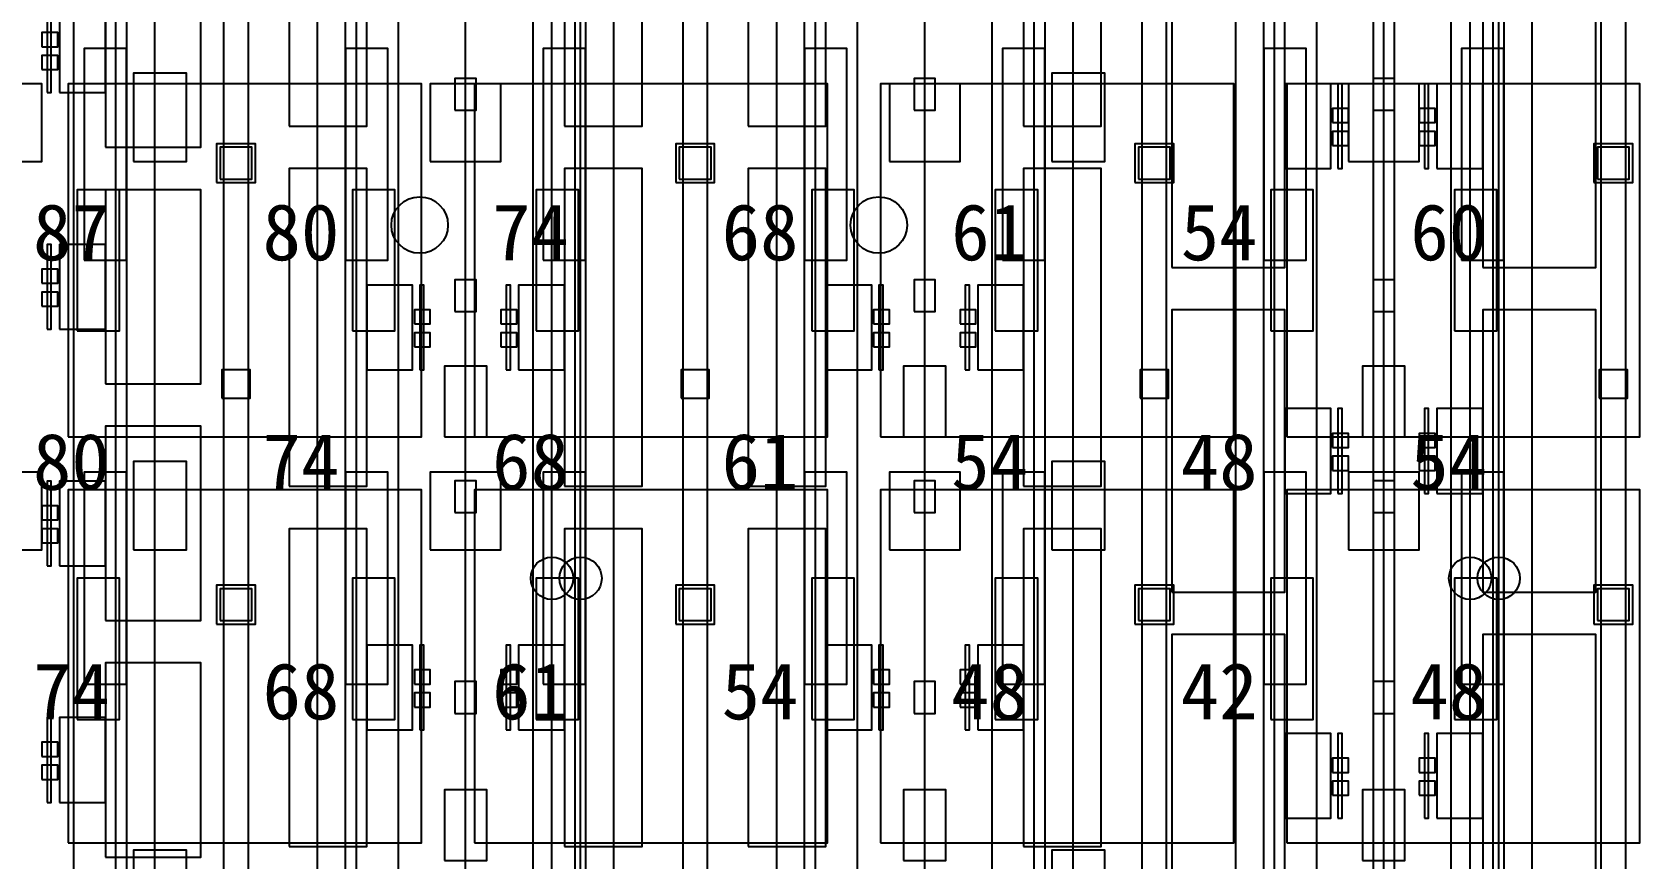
# Model space of a CAD drawing. Header units: metres. Extents: x -1640 to 1560, y -268 to 2338.
# Drawn here: x 212.48 to 258, y 911.05 to 934.46 of the extents above; entities that cross this region are included whole.
import ezdxf

# ---------------------------------------------------------------- set-up
doc = ezdxf.new("R2010")
doc.units = ezdxf.units.M
for name, color, linetype in [('1F_CHL', 4, 'Continuous'), ('1F_PUMP', 2, 'Continuous'), ('1F_SCR', 3, 'Continuous'), ('1F_STRUCT_COLUMN', 8, 'Continuous'), ('2F_CSF_LATERAL_RACK_CONCEPT', 9, 'Continuous'), ('2F_RFG', 5, 'Continuous'), ('2F_STRUCT_COLUMN', 8, 'Continuous'), ('2F_VMB', 6, 'Continuous'), ('3F_CLEANROOM_OVERHEAD_PIPE_DUCT_CONCEPT', 9, 'Continuous'), ('3F_CMP', 5, 'Continuous'), ('3F_EHS_EGRESS_DIST_M', 2, 'Continuous'), ('3F_EHS_SAFETY_SHOWER_EYEWASH_CONCEPT', 3, 'Continuous'), ('3F_FOUP', 5, 'Continuous'), ('3F_IMP', 1, 'Continuous'), ('3F_OHT', 9, 'Continuous'), ('3F_OHTV', 1, 'Continuous'), ('3F_STRUCT_COLUMN', 8, 'Continuous'), ('3F_TBAR', 6, 'Continuous'), ('3F_WET', 6, 'Continuous'), ('4F_FFU', 1, 'Continuous'), ('4F_STRUCT_PLENUM_TRUSS_CONCEPT', 9, 'Continuous'), ('5F_CHL', 4, 'Continuous'), ('5F_PUMP', 2, 'Continuous'), ('5F_SCR', 3, 'Continuous'), ('5F_STRUCT_COLUMN', 8, 'Continuous'), ('6F_CSF_LATERAL_RACK_CONCEPT', 9, 'Continuous'), ('6F_RFG', 5, 'Continuous'), ('6F_STRUCT_COLUMN', 8, 'Continuous'), ('6F_VMB', 6, 'Continuous'), ('7F_CLEANROOM_OVERHEAD_PIPE_DUCT_CONCEPT', 9, 'Continuous'), ('7F_CMP', 5, 'Continuous'), ('7F_EHS_EGRESS_DIST_M', 2, 'Continuous'), ('7F_EHS_SAFETY_SHOWER_EYEWASH_CONCEPT', 3, 'Continuous'), ('7F_FOUP', 5, 'Continuous'), ('7F_IMP', 1, 'Continuous'), ('7F_OHT', 9, 'Continuous'), ('7F_OHTV', 1, 'Continuous'), ('7F_STRUCT_COLUMN', 8, 'Continuous'), ('7F_TBAR', 6, 'Continuous'), ('7F_WET', 6, 'Continuous'), ('8F_FFU', 1, 'Continuous'), ('8F_STRUCT_PLENUM_TRUSS_CONCEPT', 9, 'Continuous'), ('EHS_TREATED_EXHAUST', 30, 'Continuous'), ('UTIL_PCW.R_CONCEPT', 1, 'Continuous'), ('UTIL_PCW.R_RISER', 1, 'Continuous'), ('UTIL_PCW.S_CONCEPT', 6, 'Continuous'), ('UTIL_PCW.S_RISER', 6, 'Continuous')]:
    doc.layers.add(name, color=color, linetype=linetype)

msp = doc.modelspace()

# ---------------------------------------------------------------- linework, layer by layer
at = {"layer": '1F_CHL'}
for points in [[(215.35, 930.8), (216.85, 930.8), (216.85, 933.3), (215.35, 933.3)], [(241.35, 930.8), (242.85, 930.8), (242.85, 933.3), (241.35, 933.3)], [(215.35, 919.8), (216.85, 919.8), (216.85, 922.3), (215.35, 922.3)], [(241.35, 919.8), (242.85, 919.8), (242.85, 922.3), (241.35, 922.3)], [(215.35, 908.8), (216.85, 908.8), (216.85, 911.3), (215.35, 911.3)], [(241.35, 908.8), (242.85, 908.8), (242.85, 911.3), (241.35, 911.3)]]:
    msp.add_lwpolyline(points, close=True, dxfattribs=at)
at = {"layer": '1F_PUMP'}
for points in [[(213.75, 926), (214.95, 926), (214.95, 930), (213.75, 930)], [(221.55, 926), (222.75, 926), (222.75, 930), (221.55, 930)], [(226.75, 926), (227.95, 926), (227.95, 930), (226.75, 930)], [(234.55, 926), (235.75, 926), (235.75, 930), (234.55, 930)], [(239.75, 926), (240.95, 926), (240.95, 930), (239.75, 930)], [(247.55, 926), (248.75, 926), (248.75, 930), (247.55, 930)], [(252.75, 926), (253.95, 926), (253.95, 930), (252.75, 930)], [(213.75, 915), (214.95, 915), (214.95, 919), (213.75, 919)], [(221.55, 915), (222.75, 915), (222.75, 919), (221.55, 919)], [(226.75, 915), (227.95, 915), (227.95, 919), (226.75, 919)], [(234.55, 915), (235.75, 915), (235.75, 919), (234.55, 919)], [(239.75, 915), (240.95, 915), (240.95, 919), (239.75, 919)], [(247.55, 915), (248.75, 915), (248.75, 919), (247.55, 919)], [(252.75, 915), (253.95, 915), (253.95, 919), (252.75, 919)]]:
    msp.add_lwpolyline(points, close=True, dxfattribs=at)
at = {"layer": '1F_SCR'}
for points in [[(210.75, 930.8), (212.75, 930.8), (212.75, 933), (210.75, 933)], [(223.75, 930.8), (225.75, 930.8), (225.75, 933), (223.75, 933)], [(236.75, 930.8), (238.75, 930.8), (238.75, 933), (236.75, 933)], [(249.75, 930.8), (251.75, 930.8), (251.75, 933), (249.75, 933)], [(210.75, 919.8), (212.75, 919.8), (212.75, 922), (210.75, 922)], [(223.75, 919.8), (225.75, 919.8), (225.75, 922), (223.75, 922)], [(236.75, 919.8), (238.75, 919.8), (238.75, 922), (236.75, 922)], [(249.75, 919.8), (251.75, 919.8), (251.75, 922), (249.75, 922)]]:
    msp.add_lwpolyline(points, close=True, dxfattribs=at)
at = {"layer": '1F_STRUCT_COLUMN'}
for points in [[(217.7, 930.2), (218.8, 930.2), (218.8, 931.3), (217.7, 931.3)], [(230.7, 930.2), (231.8, 930.2), (231.8, 931.3), (230.7, 931.3)], [(243.7, 930.2), (244.8, 930.2), (244.8, 931.3), (243.7, 931.3)], [(256.7, 930.2), (257.8, 930.2), (257.8, 931.3), (256.7, 931.3)], [(217.7, 917.7), (218.8, 917.7), (218.8, 918.8), (217.7, 918.8)], [(230.7, 917.7), (231.8, 917.7), (231.8, 918.8), (230.7, 918.8)], [(243.7, 917.7), (244.8, 917.7), (244.8, 918.8), (243.7, 918.8)], [(256.7, 917.7), (257.8, 917.7), (257.8, 918.8), (256.7, 918.8)]]:
    msp.add_lwpolyline(points, close=True, dxfattribs=at)
at = {"layer": '2F_CSF_LATERAL_RACK_CONCEPT'}
for points in [[(215.15, 891), (215.95, 891), (215.95, 1041), (215.15, 1041)], [(220.55, 891), (221.35, 891), (221.35, 1041), (220.55, 1041)], [(228.15, 891), (228.95, 891), (228.95, 1041), (228.15, 1041)], [(233.55, 891), (234.35, 891), (234.35, 1041), (233.55, 1041)], [(241.15, 891), (241.95, 891), (241.95, 1041), (241.15, 1041)], [(246.55, 891), (247.35, 891), (247.35, 1041), (246.55, 1041)], [(254.15, 891), (254.95, 891), (254.95, 1041), (254.15, 1041)]]:
    msp.add_lwpolyline(points, close=True, dxfattribs=at)
at = {"layer": '2F_RFG'}
for points in [[(213.95, 928), (215.15, 928), (215.15, 934), (213.95, 934)], [(221.35, 928), (222.55, 928), (222.55, 934), (221.35, 934)], [(226.95, 928), (228.15, 928), (228.15, 934), (226.95, 934)], [(234.35, 928), (235.55, 928), (235.55, 934), (234.35, 934)], [(239.95, 928), (241.15, 928), (241.15, 934), (239.95, 934)], [(247.35, 928), (248.55, 928), (248.55, 934), (247.35, 934)], [(252.95, 928), (254.15, 928), (254.15, 934), (252.95, 934)], [(213.95, 916), (215.15, 916), (215.15, 922), (213.95, 922)], [(221.35, 916), (222.55, 916), (222.55, 922), (221.35, 922)], [(226.95, 916), (228.15, 916), (228.15, 922), (226.95, 922)], [(234.35, 916), (235.55, 916), (235.55, 922), (234.35, 922)], [(239.95, 916), (241.15, 916), (241.15, 922), (239.95, 922)], [(247.35, 916), (248.55, 916), (248.55, 922), (247.35, 922)], [(252.95, 916), (254.15, 916), (254.15, 922), (252.95, 922)]]:
    msp.add_lwpolyline(points, close=True, dxfattribs=at)
at = {"layer": '2F_STRUCT_COLUMN'}
for points in [[(217.8, 930.3), (218.7, 930.3), (218.7, 931.2), (217.8, 931.2)], [(230.8, 930.3), (231.7, 930.3), (231.7, 931.2), (230.8, 931.2)], [(243.8, 930.3), (244.7, 930.3), (244.7, 931.2), (243.8, 931.2)], [(256.8, 930.3), (257.7, 930.3), (257.7, 931.2), (256.8, 931.2)], [(217.8, 917.8), (218.7, 917.8), (218.7, 918.7), (217.8, 918.7)], [(230.8, 917.8), (231.7, 917.8), (231.7, 918.7), (230.8, 918.7)], [(243.8, 917.8), (244.7, 917.8), (244.7, 918.7), (243.8, 918.7)], [(256.8, 917.8), (257.7, 917.8), (257.7, 918.7), (256.8, 918.7)]]:
    msp.add_lwpolyline(points, close=True, dxfattribs=at)
at = {"layer": '2F_VMB'}
for points in [[(224.15, 923), (225.35, 923), (225.35, 925), (224.15, 925)], [(237.15, 923), (238.35, 923), (238.35, 925), (237.15, 925)], [(250.15, 923), (251.35, 923), (251.35, 925), (250.15, 925)], [(224.15, 911), (225.35, 911), (225.35, 913), (224.15, 913)], [(237.15, 911), (238.35, 911), (238.35, 913), (237.15, 913)], [(250.15, 911), (251.35, 911), (251.35, 913), (250.15, 913)]]:
    msp.add_lwpolyline(points, close=True, dxfattribs=at)
at = {"layer": '3F_CLEANROOM_OVERHEAD_PIPE_DUCT_CONCEPT'}
for points in [[(213.65, 890), (214.85, 890), (214.85, 1042), (213.65, 1042)], [(221.65, 890), (222.85, 890), (222.85, 1042), (221.65, 1042)], [(226.65, 890), (227.85, 890), (227.85, 1042), (226.65, 1042)], [(234.65, 890), (235.85, 890), (235.85, 1042), (234.65, 1042)], [(239.65, 890), (240.85, 890), (240.85, 1042), (239.65, 1042)], [(247.65, 890), (248.85, 890), (248.85, 1042), (247.65, 1042)], [(252.65, 890), (253.85, 890), (253.85, 1042), (252.65, 1042)]]:
    msp.add_lwpolyline(points, close=True, dxfattribs=at)
at = {"layer": '3F_CMP'}
for points in [[(214.55, 931.2), (217.25, 931.2), (217.25, 936.7), (214.55, 936.7)], [(213.25, 932.75), (214.55, 932.75), (214.55, 935.15), (213.25, 935.15)], [(214.55, 924.5), (217.25, 924.5), (217.25, 930), (214.55, 930)], [(213.25, 926.05), (214.55, 926.05), (214.55, 928.45), (213.25, 928.45)], [(214.55, 917.8), (217.25, 917.8), (217.25, 923.3), (214.55, 923.3)], [(213.25, 919.35), (214.55, 919.35), (214.55, 921.75), (213.25, 921.75)], [(214.55, 911.1), (217.25, 911.1), (217.25, 916.6), (214.55, 916.6)], [(213.25, 912.65), (214.55, 912.65), (214.55, 915.05), (213.25, 915.05)]]:
    msp.add_lwpolyline(points, close=True, dxfattribs=at)
at = {"layer": '3F_EHS_SAFETY_SHOWER_EYEWASH_CONCEPT'}
for centre in [(223.45, 929), (236.45, 929)]:
    msp.add_circle(centre, 0.8, dxfattribs=at)
at = {"layer": '3F_FOUP'}
for points in [[(212.75, 934.05), (213.2, 934.05), (213.2, 934.45), (212.75, 934.45)], [(212.75, 933.4), (213.2, 933.4), (213.2, 933.8), (212.75, 933.8)], [(249.3, 931.9), (249.75, 931.9), (249.75, 932.3), (249.3, 932.3)], [(251.75, 931.9), (252.2, 931.9), (252.2, 932.3), (251.75, 932.3)], [(249.3, 931.25), (249.75, 931.25), (249.75, 931.65), (249.3, 931.65)], [(251.75, 931.25), (252.2, 931.25), (252.2, 931.65), (251.75, 931.65)], [(212.75, 927.35), (213.2, 927.35), (213.2, 927.75), (212.75, 927.75)], [(212.75, 926.7), (213.2, 926.7), (213.2, 927.1), (212.75, 927.1)], [(223.3, 926.2), (223.75, 926.2), (223.75, 926.6), (223.3, 926.6)], [(225.75, 926.2), (226.2, 926.2), (226.2, 926.6), (225.75, 926.6)], [(236.3, 926.2), (236.75, 926.2), (236.75, 926.6), (236.3, 926.6)], [(238.75, 926.2), (239.2, 926.2), (239.2, 926.6), (238.75, 926.6)], [(223.3, 925.55), (223.75, 925.55), (223.75, 925.95), (223.3, 925.95)], [(225.75, 925.55), (226.2, 925.55), (226.2, 925.95), (225.75, 925.95)], [(236.3, 925.55), (236.75, 925.55), (236.75, 925.95), (236.3, 925.95)], [(238.75, 925.55), (239.2, 925.55), (239.2, 925.95), (238.75, 925.95)], [(249.3, 922.7), (249.75, 922.7), (249.75, 923.1), (249.3, 923.1)], [(251.75, 922.7), (252.2, 922.7), (252.2, 923.1), (251.75, 923.1)], [(249.3, 922.05), (249.75, 922.05), (249.75, 922.45), (249.3, 922.45)], [(251.75, 922.05), (252.2, 922.05), (252.2, 922.45), (251.75, 922.45)], [(212.75, 920.65), (213.2, 920.65), (213.2, 921.05), (212.75, 921.05)], [(212.75, 920), (213.2, 920), (213.2, 920.4), (212.75, 920.4)], [(223.3, 916), (223.75, 916), (223.75, 916.4), (223.3, 916.4)], [(225.75, 916), (226.2, 916), (226.2, 916.4), (225.75, 916.4)], [(236.3, 916), (236.75, 916), (236.75, 916.4), (236.3, 916.4)], [(238.75, 916), (239.2, 916), (239.2, 916.4), (238.75, 916.4)], [(223.3, 915.35), (223.75, 915.35), (223.75, 915.75), (223.3, 915.75)], [(225.75, 915.35), (226.2, 915.35), (226.2, 915.75), (225.75, 915.75)], [(236.3, 915.35), (236.75, 915.35), (236.75, 915.75), (236.3, 915.75)], [(238.75, 915.35), (239.2, 915.35), (239.2, 915.75), (238.75, 915.75)], [(212.75, 913.95), (213.2, 913.95), (213.2, 914.35), (212.75, 914.35)], [(212.75, 913.3), (213.2, 913.3), (213.2, 913.7), (212.75, 913.7)], [(249.3, 913.5), (249.75, 913.5), (249.75, 913.9), (249.3, 913.9)], [(251.75, 913.5), (252.2, 913.5), (252.2, 913.9), (251.75, 913.9)], [(249.3, 912.85), (249.75, 912.85), (249.75, 913.25), (249.3, 913.25)], [(251.75, 912.85), (252.2, 912.85), (252.2, 913.25), (251.75, 913.25)]]:
    msp.add_lwpolyline(points, close=True, dxfattribs=at)
at = {"layer": '3F_IMP'}
for points in [[(244.75, 927.8), (247.95, 927.8), (247.95, 935.8), (244.75, 935.8)], [(253.55, 927.8), (256.75, 927.8), (256.75, 935.8), (253.55, 935.8)], [(247.95, 930.6), (249.25, 930.6), (249.25, 933), (247.95, 933)], [(252.25, 930.6), (253.55, 930.6), (253.55, 933), (252.25, 933)], [(244.75, 918.6), (247.95, 918.6), (247.95, 926.6), (244.75, 926.6)], [(253.55, 918.6), (256.75, 918.6), (256.75, 926.6), (253.55, 926.6)], [(247.95, 921.4), (249.25, 921.4), (249.25, 923.8), (247.95, 923.8)], [(252.25, 921.4), (253.55, 921.4), (253.55, 923.8), (252.25, 923.8)], [(244.75, 909.4), (247.95, 909.4), (247.95, 917.4), (244.75, 917.4)], [(253.55, 909.4), (256.75, 909.4), (256.75, 917.4), (253.55, 917.4)], [(247.95, 912.2), (249.25, 912.2), (249.25, 914.6), (247.95, 914.6)], [(252.25, 912.2), (253.55, 912.2), (253.55, 914.6), (252.25, 914.6)]]:
    msp.add_lwpolyline(points, close=True, dxfattribs=at)
at = {"layer": '3F_OHT'}
for p, q in [((224.75, 890), (224.75, 962)), ((237.75, 890), (237.75, 962)), ((250.75, 890), (250.75, 962))]:
    msp.add_line(p, q, dxfattribs=at)
at = {"layer": '3F_OHTV'}
for points in [[(224.45, 932.25), (225.05, 932.25), (225.05, 933.15), (224.45, 933.15)], [(237.45, 932.25), (238.05, 932.25), (238.05, 933.15), (237.45, 933.15)], [(250.45, 932.25), (251.05, 932.25), (251.05, 933.15), (250.45, 933.15)], [(224.45, 926.55), (225.05, 926.55), (225.05, 927.45), (224.45, 927.45)], [(237.45, 926.55), (238.05, 926.55), (238.05, 927.45), (237.45, 927.45)], [(250.45, 926.55), (251.05, 926.55), (251.05, 927.45), (250.45, 927.45)], [(224.45, 920.86), (225.05, 920.86), (225.05, 921.76), (224.45, 921.76)], [(237.45, 920.86), (238.05, 920.86), (238.05, 921.76), (237.45, 921.76)], [(250.45, 920.86), (251.05, 920.86), (251.05, 921.76), (250.45, 921.76)], [(224.45, 915.17), (225.05, 915.17), (225.05, 916.07), (224.45, 916.07)], [(237.45, 915.17), (238.05, 915.17), (238.05, 916.07), (237.45, 916.07)], [(250.45, 915.17), (251.05, 915.17), (251.05, 916.07), (250.45, 916.07)]]:
    msp.add_lwpolyline(points, close=True, dxfattribs=at)
at = {"layer": '3F_STRUCT_COLUMN'}
for points in [[(217.85, 924.1), (218.65, 924.1), (218.65, 924.9), (217.85, 924.9)], [(230.85, 924.1), (231.65, 924.1), (231.65, 924.9), (230.85, 924.9)], [(243.85, 924.1), (244.65, 924.1), (244.65, 924.9), (243.85, 924.9)], [(256.85, 924.1), (257.65, 924.1), (257.65, 924.9), (256.85, 924.9)]]:
    msp.add_lwpolyline(points, close=True, dxfattribs=at)
at = {"layer": '3F_TBAR'}
for points in [[(212.9, 932.75), (213.02, 932.75), (213.02, 935.15), (212.9, 935.15)], [(249.45, 930.6), (249.57, 930.6), (249.57, 933), (249.45, 933)], [(251.9, 930.6), (252.02, 930.6), (252.02, 933), (251.9, 933)], [(212.9, 926.05), (213.02, 926.05), (213.02, 928.45), (212.9, 928.45)], [(223.45, 924.9), (223.57, 924.9), (223.57, 927.3), (223.45, 927.3)], [(225.9, 924.9), (226.02, 924.9), (226.02, 927.3), (225.9, 927.3)], [(236.45, 924.9), (236.57, 924.9), (236.57, 927.3), (236.45, 927.3)], [(238.9, 924.9), (239.02, 924.9), (239.02, 927.3), (238.9, 927.3)], [(249.45, 921.4), (249.57, 921.4), (249.57, 923.8), (249.45, 923.8)], [(251.9, 921.4), (252.02, 921.4), (252.02, 923.8), (251.9, 923.8)], [(212.9, 919.35), (213.02, 919.35), (213.02, 921.75), (212.9, 921.75)], [(223.45, 914.7), (223.57, 914.7), (223.57, 917.1), (223.45, 917.1)], [(225.9, 914.7), (226.02, 914.7), (226.02, 917.1), (225.9, 917.1)], [(236.45, 914.7), (236.57, 914.7), (236.57, 917.1), (236.45, 917.1)], [(238.9, 914.7), (239.02, 914.7), (239.02, 917.1), (238.9, 917.1)], [(212.9, 912.65), (213.02, 912.65), (213.02, 915.05), (212.9, 915.05)], [(249.45, 912.2), (249.57, 912.2), (249.57, 914.6), (249.45, 914.6)], [(251.9, 912.2), (252.02, 912.2), (252.02, 914.6), (251.9, 914.6)]]:
    msp.add_lwpolyline(points, close=True, dxfattribs=at)
at = {"layer": '3F_WET'}
for points in [[(219.75, 931.8), (221.95, 931.8), (221.95, 940.8), (219.75, 940.8)], [(227.55, 931.8), (229.75, 931.8), (229.75, 940.8), (227.55, 940.8)], [(232.75, 931.8), (234.95, 931.8), (234.95, 940.8), (232.75, 940.8)], [(240.55, 931.8), (242.75, 931.8), (242.75, 940.8), (240.55, 940.8)], [(219.75, 921.6), (221.95, 921.6), (221.95, 930.6), (219.75, 930.6)], [(227.55, 921.6), (229.75, 921.6), (229.75, 930.6), (227.55, 930.6)], [(232.75, 921.6), (234.95, 921.6), (234.95, 930.6), (232.75, 930.6)], [(240.55, 921.6), (242.75, 921.6), (242.75, 930.6), (240.55, 930.6)], [(221.95, 924.9), (223.25, 924.9), (223.25, 927.3), (221.95, 927.3)], [(226.25, 924.9), (227.55, 924.9), (227.55, 927.3), (226.25, 927.3)], [(234.95, 924.9), (236.25, 924.9), (236.25, 927.3), (234.95, 927.3)], [(239.25, 924.9), (240.55, 924.9), (240.55, 927.3), (239.25, 927.3)], [(219.75, 911.4), (221.95, 911.4), (221.95, 920.4), (219.75, 920.4)], [(227.55, 911.4), (229.75, 911.4), (229.75, 920.4), (227.55, 920.4)], [(232.75, 911.4), (234.95, 911.4), (234.95, 920.4), (232.75, 920.4)], [(240.55, 911.4), (242.75, 911.4), (242.75, 920.4), (240.55, 920.4)], [(221.95, 914.7), (223.25, 914.7), (223.25, 917.1), (221.95, 917.1)], [(226.25, 914.7), (227.55, 914.7), (227.55, 917.1), (226.25, 917.1)], [(234.95, 914.7), (236.25, 914.7), (236.25, 917.1), (234.95, 917.1)], [(239.25, 914.7), (240.55, 914.7), (240.55, 917.1), (239.25, 917.1)]]:
    msp.add_lwpolyline(points, close=True, dxfattribs=at)
at = {"layer": '4F_FFU'}
for points in [[(213.5, 923), (223.5, 923), (223.5, 933), (213.5, 933)], [(225, 923), (235, 923), (235, 933), (225, 933)], [(236.5, 923), (246.5, 923), (246.5, 933), (236.5, 933)], [(248, 923), (258, 923), (258, 933), (248, 933)], [(213.5, 911.5), (223.5, 911.5), (223.5, 921.5), (213.5, 921.5)], [(225, 911.5), (235, 911.5), (235, 921.5), (225, 921.5)], [(236.5, 911.5), (246.5, 911.5), (246.5, 921.5), (236.5, 921.5)], [(248, 911.5), (258, 911.5), (258, 921.5), (248, 921.5)]]:
    msp.add_lwpolyline(points, close=True, dxfattribs=at)
at = {"layer": '4F_STRUCT_PLENUM_TRUSS_CONCEPT'}
for points in [[(217.9, 887), (218.6, 887), (218.6, 1045), (217.9, 1045)], [(230.9, 887), (231.6, 887), (231.6, 1045), (230.9, 1045)], [(243.9, 887), (244.6, 887), (244.6, 1045), (243.9, 1045)], [(256.9, 887), (257.6, 887), (257.6, 1045), (256.9, 1045)]]:
    msp.add_lwpolyline(points, close=True, dxfattribs=at)
at = {"layer": '5F_CHL'}
for points in [[(215.35, 930.8), (216.85, 930.8), (216.85, 933.3), (215.35, 933.3)], [(241.35, 930.8), (242.85, 930.8), (242.85, 933.3), (241.35, 933.3)], [(215.35, 919.8), (216.85, 919.8), (216.85, 922.3), (215.35, 922.3)], [(241.35, 919.8), (242.85, 919.8), (242.85, 922.3), (241.35, 922.3)], [(215.35, 908.8), (216.85, 908.8), (216.85, 911.3), (215.35, 911.3)], [(241.35, 908.8), (242.85, 908.8), (242.85, 911.3), (241.35, 911.3)]]:
    msp.add_lwpolyline(points, close=True, dxfattribs=at)
at = {"layer": '5F_PUMP'}
for points in [[(213.75, 926), (214.95, 926), (214.95, 930), (213.75, 930)], [(221.55, 926), (222.75, 926), (222.75, 930), (221.55, 930)], [(226.75, 926), (227.95, 926), (227.95, 930), (226.75, 930)], [(234.55, 926), (235.75, 926), (235.75, 930), (234.55, 930)], [(239.75, 926), (240.95, 926), (240.95, 930), (239.75, 930)], [(247.55, 926), (248.75, 926), (248.75, 930), (247.55, 930)], [(252.75, 926), (253.95, 926), (253.95, 930), (252.75, 930)], [(213.75, 915), (214.95, 915), (214.95, 919), (213.75, 919)], [(221.55, 915), (222.75, 915), (222.75, 919), (221.55, 919)], [(226.75, 915), (227.95, 915), (227.95, 919), (226.75, 919)], [(234.55, 915), (235.75, 915), (235.75, 919), (234.55, 919)], [(239.75, 915), (240.95, 915), (240.95, 919), (239.75, 919)], [(247.55, 915), (248.75, 915), (248.75, 919), (247.55, 919)], [(252.75, 915), (253.95, 915), (253.95, 919), (252.75, 919)]]:
    msp.add_lwpolyline(points, close=True, dxfattribs=at)
at = {"layer": '5F_SCR'}
for points in [[(210.75, 930.8), (212.75, 930.8), (212.75, 933), (210.75, 933)], [(223.75, 930.8), (225.75, 930.8), (225.75, 933), (223.75, 933)], [(236.75, 930.8), (238.75, 930.8), (238.75, 933), (236.75, 933)], [(249.75, 930.8), (251.75, 930.8), (251.75, 933), (249.75, 933)], [(210.75, 919.8), (212.75, 919.8), (212.75, 922), (210.75, 922)], [(223.75, 919.8), (225.75, 919.8), (225.75, 922), (223.75, 922)], [(236.75, 919.8), (238.75, 919.8), (238.75, 922), (236.75, 922)], [(249.75, 919.8), (251.75, 919.8), (251.75, 922), (249.75, 922)]]:
    msp.add_lwpolyline(points, close=True, dxfattribs=at)
at = {"layer": '5F_STRUCT_COLUMN'}
for points in [[(217.7, 930.2), (218.8, 930.2), (218.8, 931.3), (217.7, 931.3)], [(230.7, 930.2), (231.8, 930.2), (231.8, 931.3), (230.7, 931.3)], [(243.7, 930.2), (244.8, 930.2), (244.8, 931.3), (243.7, 931.3)], [(256.7, 930.2), (257.8, 930.2), (257.8, 931.3), (256.7, 931.3)], [(217.7, 917.7), (218.8, 917.7), (218.8, 918.8), (217.7, 918.8)], [(230.7, 917.7), (231.8, 917.7), (231.8, 918.8), (230.7, 918.8)], [(243.7, 917.7), (244.8, 917.7), (244.8, 918.8), (243.7, 918.8)], [(256.7, 917.7), (257.8, 917.7), (257.8, 918.8), (256.7, 918.8)]]:
    msp.add_lwpolyline(points, close=True, dxfattribs=at)
at = {"layer": '6F_CSF_LATERAL_RACK_CONCEPT'}
for points in [[(215.15, 891), (215.95, 891), (215.95, 1041), (215.15, 1041)], [(220.55, 891), (221.35, 891), (221.35, 1041), (220.55, 1041)], [(228.15, 891), (228.95, 891), (228.95, 1041), (228.15, 1041)], [(233.55, 891), (234.35, 891), (234.35, 1041), (233.55, 1041)], [(241.15, 891), (241.95, 891), (241.95, 1041), (241.15, 1041)], [(246.55, 891), (247.35, 891), (247.35, 1041), (246.55, 1041)], [(254.15, 891), (254.95, 891), (254.95, 1041), (254.15, 1041)]]:
    msp.add_lwpolyline(points, close=True, dxfattribs=at)
at = {"layer": '6F_RFG'}
for points in [[(213.95, 928), (215.15, 928), (215.15, 934), (213.95, 934)], [(221.35, 928), (222.55, 928), (222.55, 934), (221.35, 934)], [(226.95, 928), (228.15, 928), (228.15, 934), (226.95, 934)], [(234.35, 928), (235.55, 928), (235.55, 934), (234.35, 934)], [(239.95, 928), (241.15, 928), (241.15, 934), (239.95, 934)], [(247.35, 928), (248.55, 928), (248.55, 934), (247.35, 934)], [(252.95, 928), (254.15, 928), (254.15, 934), (252.95, 934)], [(213.95, 916), (215.15, 916), (215.15, 922), (213.95, 922)], [(221.35, 916), (222.55, 916), (222.55, 922), (221.35, 922)], [(226.95, 916), (228.15, 916), (228.15, 922), (226.95, 922)], [(234.35, 916), (235.55, 916), (235.55, 922), (234.35, 922)], [(239.95, 916), (241.15, 916), (241.15, 922), (239.95, 922)], [(247.35, 916), (248.55, 916), (248.55, 922), (247.35, 922)], [(252.95, 916), (254.15, 916), (254.15, 922), (252.95, 922)]]:
    msp.add_lwpolyline(points, close=True, dxfattribs=at)
at = {"layer": '6F_STRUCT_COLUMN'}
for points in [[(217.8, 930.3), (218.7, 930.3), (218.7, 931.2), (217.8, 931.2)], [(230.8, 930.3), (231.7, 930.3), (231.7, 931.2), (230.8, 931.2)], [(243.8, 930.3), (244.7, 930.3), (244.7, 931.2), (243.8, 931.2)], [(256.8, 930.3), (257.7, 930.3), (257.7, 931.2), (256.8, 931.2)], [(217.8, 917.8), (218.7, 917.8), (218.7, 918.7), (217.8, 918.7)], [(230.8, 917.8), (231.7, 917.8), (231.7, 918.7), (230.8, 918.7)], [(243.8, 917.8), (244.7, 917.8), (244.7, 918.7), (243.8, 918.7)], [(256.8, 917.8), (257.7, 917.8), (257.7, 918.7), (256.8, 918.7)]]:
    msp.add_lwpolyline(points, close=True, dxfattribs=at)
at = {"layer": '6F_VMB'}
for points in [[(224.15, 923), (225.35, 923), (225.35, 925), (224.15, 925)], [(237.15, 923), (238.35, 923), (238.35, 925), (237.15, 925)], [(250.15, 923), (251.35, 923), (251.35, 925), (250.15, 925)], [(224.15, 911), (225.35, 911), (225.35, 913), (224.15, 913)], [(237.15, 911), (238.35, 911), (238.35, 913), (237.15, 913)], [(250.15, 911), (251.35, 911), (251.35, 913), (250.15, 913)]]:
    msp.add_lwpolyline(points, close=True, dxfattribs=at)
at = {"layer": '7F_CLEANROOM_OVERHEAD_PIPE_DUCT_CONCEPT'}
for points in [[(213.65, 890), (214.85, 890), (214.85, 1042), (213.65, 1042)], [(221.65, 890), (222.85, 890), (222.85, 1042), (221.65, 1042)], [(226.65, 890), (227.85, 890), (227.85, 1042), (226.65, 1042)], [(234.65, 890), (235.85, 890), (235.85, 1042), (234.65, 1042)], [(239.65, 890), (240.85, 890), (240.85, 1042), (239.65, 1042)], [(247.65, 890), (248.85, 890), (248.85, 1042), (247.65, 1042)], [(252.65, 890), (253.85, 890), (253.85, 1042), (252.65, 1042)]]:
    msp.add_lwpolyline(points, close=True, dxfattribs=at)
at = {"layer": '7F_CMP'}
for points in [[(214.55, 931.2), (217.25, 931.2), (217.25, 936.7), (214.55, 936.7)], [(213.25, 932.75), (214.55, 932.75), (214.55, 935.15), (213.25, 935.15)], [(214.55, 924.5), (217.25, 924.5), (217.25, 930), (214.55, 930)], [(213.25, 926.05), (214.55, 926.05), (214.55, 928.45), (213.25, 928.45)], [(214.55, 917.8), (217.25, 917.8), (217.25, 923.3), (214.55, 923.3)], [(213.25, 919.35), (214.55, 919.35), (214.55, 921.75), (213.25, 921.75)], [(214.55, 911.1), (217.25, 911.1), (217.25, 916.6), (214.55, 916.6)], [(213.25, 912.65), (214.55, 912.65), (214.55, 915.05), (213.25, 915.05)]]:
    msp.add_lwpolyline(points, close=True, dxfattribs=at)
at = {"layer": '7F_EHS_SAFETY_SHOWER_EYEWASH_CONCEPT'}
for centre in [(223.45, 929), (236.45, 929)]:
    msp.add_circle(centre, 0.8, dxfattribs=at)
at = {"layer": '7F_FOUP'}
for points in [[(212.75, 934.05), (213.2, 934.05), (213.2, 934.45), (212.75, 934.45)], [(212.75, 933.4), (213.2, 933.4), (213.2, 933.8), (212.75, 933.8)], [(249.3, 931.9), (249.75, 931.9), (249.75, 932.3), (249.3, 932.3)], [(251.75, 931.9), (252.2, 931.9), (252.2, 932.3), (251.75, 932.3)], [(249.3, 931.25), (249.75, 931.25), (249.75, 931.65), (249.3, 931.65)], [(251.75, 931.25), (252.2, 931.25), (252.2, 931.65), (251.75, 931.65)], [(212.75, 927.35), (213.2, 927.35), (213.2, 927.75), (212.75, 927.75)], [(212.75, 926.7), (213.2, 926.7), (213.2, 927.1), (212.75, 927.1)], [(223.3, 926.2), (223.75, 926.2), (223.75, 926.6), (223.3, 926.6)], [(225.75, 926.2), (226.2, 926.2), (226.2, 926.6), (225.75, 926.6)], [(236.3, 926.2), (236.75, 926.2), (236.75, 926.6), (236.3, 926.6)], [(238.75, 926.2), (239.2, 926.2), (239.2, 926.6), (238.75, 926.6)], [(223.3, 925.55), (223.75, 925.55), (223.75, 925.95), (223.3, 925.95)], [(225.75, 925.55), (226.2, 925.55), (226.2, 925.95), (225.75, 925.95)], [(236.3, 925.55), (236.75, 925.55), (236.75, 925.95), (236.3, 925.95)], [(238.75, 925.55), (239.2, 925.55), (239.2, 925.95), (238.75, 925.95)], [(249.3, 922.7), (249.75, 922.7), (249.75, 923.1), (249.3, 923.1)], [(251.75, 922.7), (252.2, 922.7), (252.2, 923.1), (251.75, 923.1)], [(249.3, 922.05), (249.75, 922.05), (249.75, 922.45), (249.3, 922.45)], [(251.75, 922.05), (252.2, 922.05), (252.2, 922.45), (251.75, 922.45)], [(212.75, 920.65), (213.2, 920.65), (213.2, 921.05), (212.75, 921.05)], [(212.75, 920), (213.2, 920), (213.2, 920.4), (212.75, 920.4)], [(223.3, 916), (223.75, 916), (223.75, 916.4), (223.3, 916.4)], [(225.75, 916), (226.2, 916), (226.2, 916.4), (225.75, 916.4)], [(236.3, 916), (236.75, 916), (236.75, 916.4), (236.3, 916.4)], [(238.75, 916), (239.2, 916), (239.2, 916.4), (238.75, 916.4)], [(223.3, 915.35), (223.75, 915.35), (223.75, 915.75), (223.3, 915.75)], [(225.75, 915.35), (226.2, 915.35), (226.2, 915.75), (225.75, 915.75)], [(236.3, 915.35), (236.75, 915.35), (236.75, 915.75), (236.3, 915.75)], [(238.75, 915.35), (239.2, 915.35), (239.2, 915.75), (238.75, 915.75)], [(212.75, 913.95), (213.2, 913.95), (213.2, 914.35), (212.75, 914.35)], [(212.75, 913.3), (213.2, 913.3), (213.2, 913.7), (212.75, 913.7)], [(249.3, 913.5), (249.75, 913.5), (249.75, 913.9), (249.3, 913.9)], [(251.75, 913.5), (252.2, 913.5), (252.2, 913.9), (251.75, 913.9)], [(249.3, 912.85), (249.75, 912.85), (249.75, 913.25), (249.3, 913.25)], [(251.75, 912.85), (252.2, 912.85), (252.2, 913.25), (251.75, 913.25)]]:
    msp.add_lwpolyline(points, close=True, dxfattribs=at)
at = {"layer": '7F_IMP'}
for points in [[(244.75, 927.8), (247.95, 927.8), (247.95, 935.8), (244.75, 935.8)], [(253.55, 927.8), (256.75, 927.8), (256.75, 935.8), (253.55, 935.8)], [(247.95, 930.6), (249.25, 930.6), (249.25, 933), (247.95, 933)], [(252.25, 930.6), (253.55, 930.6), (253.55, 933), (252.25, 933)], [(244.75, 918.6), (247.95, 918.6), (247.95, 926.6), (244.75, 926.6)], [(253.55, 918.6), (256.75, 918.6), (256.75, 926.6), (253.55, 926.6)], [(247.95, 921.4), (249.25, 921.4), (249.25, 923.8), (247.95, 923.8)], [(252.25, 921.4), (253.55, 921.4), (253.55, 923.8), (252.25, 923.8)], [(244.75, 909.4), (247.95, 909.4), (247.95, 917.4), (244.75, 917.4)], [(253.55, 909.4), (256.75, 909.4), (256.75, 917.4), (253.55, 917.4)], [(247.95, 912.2), (249.25, 912.2), (249.25, 914.6), (247.95, 914.6)], [(252.25, 912.2), (253.55, 912.2), (253.55, 914.6), (252.25, 914.6)]]:
    msp.add_lwpolyline(points, close=True, dxfattribs=at)
at = {"layer": '7F_OHT'}
for p, q in [((224.75, 890), (224.75, 962)), ((237.75, 890), (237.75, 962)), ((250.75, 890), (250.75, 962))]:
    msp.add_line(p, q, dxfattribs=at)
at = {"layer": '7F_OHTV'}
for points in [[(224.45, 932.25), (225.05, 932.25), (225.05, 933.15), (224.45, 933.15)], [(237.45, 932.25), (238.05, 932.25), (238.05, 933.15), (237.45, 933.15)], [(250.45, 932.25), (251.05, 932.25), (251.05, 933.15), (250.45, 933.15)], [(224.45, 926.55), (225.05, 926.55), (225.05, 927.45), (224.45, 927.45)], [(237.45, 926.55), (238.05, 926.55), (238.05, 927.45), (237.45, 927.45)], [(250.45, 926.55), (251.05, 926.55), (251.05, 927.45), (250.45, 927.45)], [(224.45, 920.86), (225.05, 920.86), (225.05, 921.76), (224.45, 921.76)], [(237.45, 920.86), (238.05, 920.86), (238.05, 921.76), (237.45, 921.76)], [(250.45, 920.86), (251.05, 920.86), (251.05, 921.76), (250.45, 921.76)], [(224.45, 915.17), (225.05, 915.17), (225.05, 916.07), (224.45, 916.07)], [(237.45, 915.17), (238.05, 915.17), (238.05, 916.07), (237.45, 916.07)], [(250.45, 915.17), (251.05, 915.17), (251.05, 916.07), (250.45, 916.07)]]:
    msp.add_lwpolyline(points, close=True, dxfattribs=at)
at = {"layer": '7F_STRUCT_COLUMN'}
for points in [[(217.85, 924.1), (218.65, 924.1), (218.65, 924.9), (217.85, 924.9)], [(230.85, 924.1), (231.65, 924.1), (231.65, 924.9), (230.85, 924.9)], [(243.85, 924.1), (244.65, 924.1), (244.65, 924.9), (243.85, 924.9)], [(256.85, 924.1), (257.65, 924.1), (257.65, 924.9), (256.85, 924.9)]]:
    msp.add_lwpolyline(points, close=True, dxfattribs=at)
at = {"layer": '7F_TBAR'}
for points in [[(212.9, 932.75), (213.02, 932.75), (213.02, 935.15), (212.9, 935.15)], [(249.45, 930.6), (249.57, 930.6), (249.57, 933), (249.45, 933)], [(251.9, 930.6), (252.02, 930.6), (252.02, 933), (251.9, 933)], [(212.9, 926.05), (213.02, 926.05), (213.02, 928.45), (212.9, 928.45)], [(223.45, 924.9), (223.57, 924.9), (223.57, 927.3), (223.45, 927.3)], [(225.9, 924.9), (226.02, 924.9), (226.02, 927.3), (225.9, 927.3)], [(236.45, 924.9), (236.57, 924.9), (236.57, 927.3), (236.45, 927.3)], [(238.9, 924.9), (239.02, 924.9), (239.02, 927.3), (238.9, 927.3)], [(249.45, 921.4), (249.57, 921.4), (249.57, 923.8), (249.45, 923.8)], [(251.9, 921.4), (252.02, 921.4), (252.02, 923.8), (251.9, 923.8)], [(212.9, 919.35), (213.02, 919.35), (213.02, 921.75), (212.9, 921.75)], [(223.45, 914.7), (223.57, 914.7), (223.57, 917.1), (223.45, 917.1)], [(225.9, 914.7), (226.02, 914.7), (226.02, 917.1), (225.9, 917.1)], [(236.45, 914.7), (236.57, 914.7), (236.57, 917.1), (236.45, 917.1)], [(238.9, 914.7), (239.02, 914.7), (239.02, 917.1), (238.9, 917.1)], [(212.9, 912.65), (213.02, 912.65), (213.02, 915.05), (212.9, 915.05)], [(249.45, 912.2), (249.57, 912.2), (249.57, 914.6), (249.45, 914.6)], [(251.9, 912.2), (252.02, 912.2), (252.02, 914.6), (251.9, 914.6)]]:
    msp.add_lwpolyline(points, close=True, dxfattribs=at)
at = {"layer": '7F_WET'}
for points in [[(219.75, 931.8), (221.95, 931.8), (221.95, 940.8), (219.75, 940.8)], [(227.55, 931.8), (229.75, 931.8), (229.75, 940.8), (227.55, 940.8)], [(232.75, 931.8), (234.95, 931.8), (234.95, 940.8), (232.75, 940.8)], [(240.55, 931.8), (242.75, 931.8), (242.75, 940.8), (240.55, 940.8)], [(219.75, 921.6), (221.95, 921.6), (221.95, 930.6), (219.75, 930.6)], [(227.55, 921.6), (229.75, 921.6), (229.75, 930.6), (227.55, 930.6)], [(232.75, 921.6), (234.95, 921.6), (234.95, 930.6), (232.75, 930.6)], [(240.55, 921.6), (242.75, 921.6), (242.75, 930.6), (240.55, 930.6)], [(221.95, 924.9), (223.25, 924.9), (223.25, 927.3), (221.95, 927.3)], [(226.25, 924.9), (227.55, 924.9), (227.55, 927.3), (226.25, 927.3)], [(234.95, 924.9), (236.25, 924.9), (236.25, 927.3), (234.95, 927.3)], [(239.25, 924.9), (240.55, 924.9), (240.55, 927.3), (239.25, 927.3)], [(219.75, 911.4), (221.95, 911.4), (221.95, 920.4), (219.75, 920.4)], [(227.55, 911.4), (229.75, 911.4), (229.75, 920.4), (227.55, 920.4)], [(232.75, 911.4), (234.95, 911.4), (234.95, 920.4), (232.75, 920.4)], [(240.55, 911.4), (242.75, 911.4), (242.75, 920.4), (240.55, 920.4)], [(221.95, 914.7), (223.25, 914.7), (223.25, 917.1), (221.95, 917.1)], [(226.25, 914.7), (227.55, 914.7), (227.55, 917.1), (226.25, 917.1)], [(234.95, 914.7), (236.25, 914.7), (236.25, 917.1), (234.95, 917.1)], [(239.25, 914.7), (240.55, 914.7), (240.55, 917.1), (239.25, 917.1)]]:
    msp.add_lwpolyline(points, close=True, dxfattribs=at)
at = {"layer": '8F_FFU'}
for points in [[(213.5, 923), (223.5, 923), (223.5, 933), (213.5, 933)], [(225, 923), (235, 923), (235, 933), (225, 933)], [(236.5, 923), (246.5, 923), (246.5, 933), (236.5, 933)], [(248, 923), (258, 923), (258, 933), (248, 933)], [(213.5, 911.5), (223.5, 911.5), (223.5, 921.5), (213.5, 921.5)], [(225, 911.5), (235, 911.5), (235, 921.5), (225, 921.5)], [(236.5, 911.5), (246.5, 911.5), (246.5, 921.5), (236.5, 921.5)], [(248, 911.5), (258, 911.5), (258, 921.5), (248, 921.5)]]:
    msp.add_lwpolyline(points, close=True, dxfattribs=at)
at = {"layer": '8F_STRUCT_PLENUM_TRUSS_CONCEPT'}
for points in [[(217.9, 887), (218.6, 887), (218.6, 1045), (217.9, 1045)], [(230.9, 887), (231.6, 887), (231.6, 1045), (230.9, 1045)], [(243.9, 887), (244.6, 887), (244.6, 1045), (243.9, 1045)], [(256.9, 887), (257.6, 887), (257.6, 1045), (256.9, 1045)]]:
    msp.add_lwpolyline(points, close=True, dxfattribs=at)
at = {"layer": 'EHS_TREATED_EXHAUST'}
msp.add_lwpolyline([(250.45, 891), (251.05, 891), (251.05, 1053), (250.45, 1053)], close=True, dxfattribs=at)
msp.add_lwpolyline([(250.45, 891), (251.05, 891), (251.05, 1053), (250.45, 1053)], close=True, dxfattribs=at)
at = {"layer": 'UTIL_PCW.R_CONCEPT'}
for p, q in [((228.005, 892.77), (228.005, 1039.22)), ((228.005, 892.77), (228.005, 1039.22)), ((254.005, 892.77), (254.005, 1039.22)), ((254.005, 892.77), (254.005, 1039.22))]:
    msp.add_line(p, q, dxfattribs=at)
at = {"layer": 'UTIL_PCW.R_RISER'}
for centre in [(228.005, 918.995), (228.005, 918.995), (254.005, 918.995), (254.005, 918.995)]:
    msp.add_circle(centre, 0.6, dxfattribs=at)
at = {"layer": 'UTIL_PCW.S_CONCEPT'}
for p, q in [((227.195, 892.77), (227.195, 1039.22)), ((227.195, 892.77), (227.195, 1039.22)), ((253.195, 892.77), (253.195, 1039.22)), ((253.195, 892.77), (253.195, 1039.22))]:
    msp.add_line(p, q, dxfattribs=at)
at = {"layer": 'UTIL_PCW.S_RISER'}
for centre in [(227.195, 918.995), (227.195, 918.995), (253.195, 918.995), (253.195, 918.995)]:
    msp.add_circle(centre, 0.6, dxfattribs=at)

# ---------------------------------------------------------------- texts
at = {"layer": '3F_EHS_EGRESS_DIST_M'}
for s, p in [('87', (212.5, 928)), ('80', (219, 928)), ('68', (232, 928)), ('61', (238.5, 928)), ('60', (251.5, 928)), ('74', (225.5, 928)), ('54', (245, 928)), ('80', (212.5, 921.5)), ('74', (219, 921.5)), ('68', (225.5, 921.5)), ('61', (232, 921.5)), ('54', (238.5, 921.5)), ('48', (245, 921.5)), ('54', (251.5, 921.5)), ('74', (212.5, 915)), ('68', (219, 915)), ('61', (225.5, 915)), ('54', (232, 915)), ('48', (238.5, 915)), ('42', (245, 915)), ('48', (251.5, 915))]:
    msp.add_text(s, height=1.6, dxfattribs=at).set_placement(p)
at = {"layer": '7F_EHS_EGRESS_DIST_M'}
for s, p in [('87', (212.5, 928)), ('80', (219, 928)), ('68', (232, 928)), ('61', (238.5, 928)), ('60', (251.5, 928)), ('74', (225.5, 928)), ('54', (245, 928)), ('80', (212.5, 921.5)), ('74', (219, 921.5)), ('68', (225.5, 921.5)), ('61', (232, 921.5)), ('54', (238.5, 921.5)), ('48', (245, 921.5)), ('54', (251.5, 921.5)), ('74', (212.5, 915)), ('68', (219, 915)), ('61', (225.5, 915)), ('54', (232, 915)), ('48', (238.5, 915)), ('42', (245, 915)), ('48', (251.5, 915))]:
    msp.add_text(s, height=1.6, dxfattribs=at).set_placement(p)

doc.saveas('drawing.dxf')
